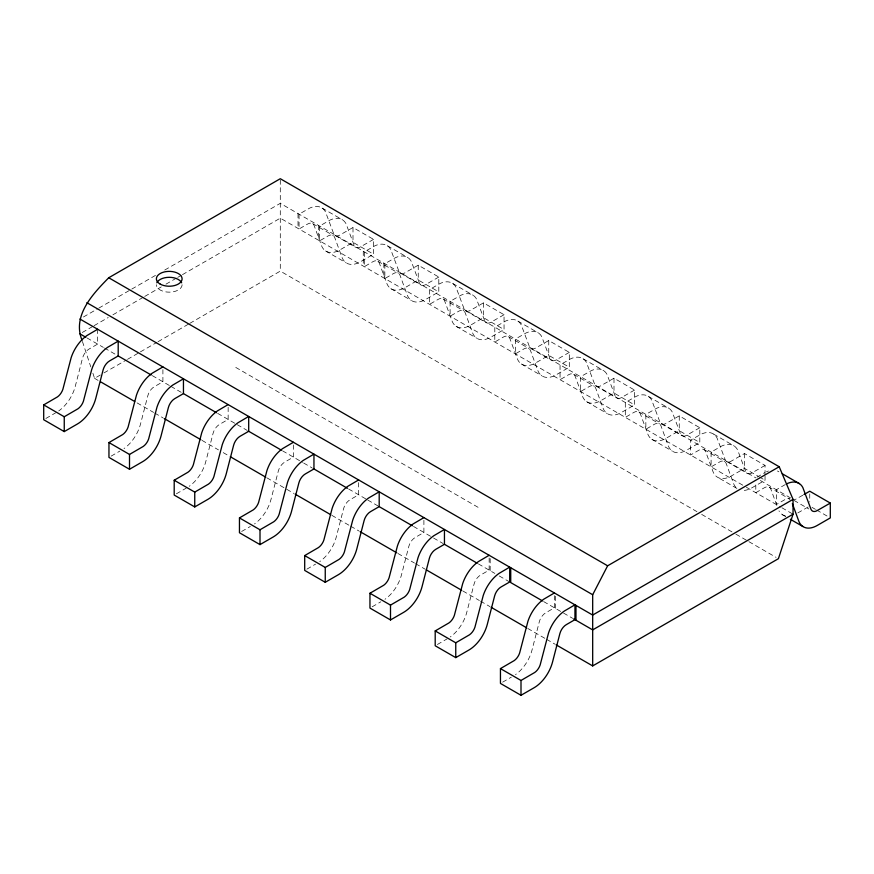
<?xml version="1.0" encoding="UTF-8"?>
<svg xmlns="http://www.w3.org/2000/svg" width="874" height="874" viewBox="0 0 874 874"><rect width="100%" height="100%" fill="white"/><g stroke="black" fill="none" stroke-linecap="round" stroke-linejoin="round"><path stroke-width="0.66" stroke-dasharray="4.37 3.28" d="M83.456 316.978L97.604 308.817M98.784 308.129L130.608 289.753M131.788 289.076L156.533 274.786M164.782 270.022L280.292 203.336L755.802 477.859M82.276 332.491L92.884 326.363M94.064 325.685L108.212 317.524M112.921 314.793L143.565 297.105M144.745 296.428L161.253 286.901M165.962 284.17L176.57 278.052M177.75 277.364L181.289 275.332M182.469 274.644L280.292 218.161L745.216 486.589M352.998 227.513L339.254 235.379A9.57 5.528 -60 0 1 333.835 234.101L325.51 211.923A27.837 16.071 -60 0 0 309.713 208.099L299.05 214.163L299.05 228.988L307.692 224.006A9.647 5.572 -60 0 1 314.137 225.558L321.457 245.485A27.749 16.027 -60 0 0 339.942 249.877L352.998 242.338L373.548 254.203L373.548 239.378L352.998 227.513L352.998 242.338M92.895 373.264L94.567 378.344L102.793 373.591M103.973 372.914L126.304 360.022M127.484 359.345L139.239 352.561M140.408 351.883L156.872 342.379M158.041 341.701L188.609 324.057M189.778 323.369L280.292 271.115L696.96 511.672M45.874 418.471L55.663 412.823M373.548 239.378L359.804 247.244A9.57 5.528 -60 0 1 354.385 245.965L346.06 223.788A27.837 16.071 -60 0 0 330.263 219.964L319.6 226.027L319.6 240.853L328.242 235.871A9.647 5.572 -60 0 1 334.687 237.422L342.007 257.349A27.749 16.027 -60 0 0 360.503 261.741L373.548 254.203M418.242 265.183L404.509 273.059A9.57 5.528 -60 0 1 399.09 271.77L390.754 249.593A27.837 16.071 -60 0 0 374.968 245.78L364.305 251.832L364.305 266.668L372.947 261.676A9.647 5.572 -60 0 1 379.382 263.227L386.701 283.154A27.749 16.027 -60 0 0 405.197 287.546L418.242 280.019L438.803 291.883L438.803 277.047L418.242 265.183L418.242 280.019M111.129 456.141L119.825 451.115M438.803 277.047L425.059 284.924A9.57 5.528 -60 0 1 419.64 283.635L411.315 261.457A27.837 16.071 -60 0 0 395.518 257.644L384.855 263.697L384.855 278.533L393.497 273.54A9.647 5.572 -60 0 1 399.942 275.091L407.262 295.019A27.749 16.027 -60 0 0 425.747 299.411L438.803 291.883M483.497 302.852L469.753 310.729A9.57 5.528 -60 0 1 464.334 309.44L456.01 287.273A27.837 16.071 -60 0 0 440.212 283.449L429.549 289.502L429.549 304.338L438.191 299.345A9.647 5.572 -60 0 1 444.637 300.907L451.956 320.824A27.749 16.027 -60 0 0 470.452 325.215L483.497 317.688L504.047 329.553L504.047 314.716L483.497 302.852L483.497 317.688M176.373 493.81L186.162 488.162M504.047 314.716L490.303 322.593A9.57 5.528 -60 0 1 484.895 321.304L476.559 299.137A27.837 16.071 -60 0 0 460.773 295.314L450.099 301.366L450.099 316.202L458.752 311.21A9.647 5.572 -60 0 1 465.187 312.772L472.506 332.688A27.749 16.027 -60 0 0 491.002 337.08L504.047 329.553M548.752 340.521L535.008 348.398A9.57 5.528 -60 0 1 529.589 347.109L521.265 324.942A27.837 16.071 -60 0 0 505.467 321.119L494.804 327.171L494.804 342.007L503.446 337.014A9.647 5.572 -60 0 1 509.892 338.577L517.211 358.493A27.749 16.027 -60 0 0 535.696 362.896L548.752 355.357L569.302 367.222L569.302 352.386L548.752 340.521L548.752 355.357M241.628 531.49L250.325 526.465M569.302 352.386L555.558 360.263A9.57 5.528 -60 0 1 550.139 358.974L541.814 336.807A27.837 16.071 -60 0 0 526.017 332.983L515.354 339.046L515.354 353.872L523.996 348.879A9.647 5.572 -60 0 1 530.442 350.441L537.761 370.368A27.749 16.027 -60 0 0 556.246 374.76L569.302 367.222M613.996 378.202L600.252 386.068A9.57 5.528 -60 0 1 594.844 384.779L586.509 362.612A27.837 16.071 -60 0 0 570.722 358.788L560.048 364.851L560.048 379.677L568.701 374.684A9.647 5.572 -60 0 1 575.136 376.246L582.455 396.173A27.749 16.027 -60 0 0 600.951 400.565L613.996 393.027L634.546 404.891L634.546 390.066L613.996 378.202L613.996 393.027M306.872 569.16L315.58 564.134M634.546 390.066L620.802 397.932A9.57 5.528 -60 0 1 615.394 396.654L607.059 374.476A27.837 16.071 -60 0 0 591.272 370.652L580.598 376.716L580.598 391.541L589.251 386.559A9.647 5.572 -60 0 1 595.686 388.111L603.005 408.038A27.749 16.027 -60 0 0 621.501 412.43L634.546 404.891M679.251 415.871L665.507 423.737A9.57 5.528 -60 0 1 660.089 422.459L651.764 400.281A27.837 16.071 -60 0 0 635.966 396.457L625.303 402.521L625.303 417.357L633.945 412.364A9.647 5.572 -60 0 1 640.391 413.915L647.71 433.843A27.749 16.027 -60 0 0 666.196 438.235L679.251 430.696L699.801 442.561L699.801 427.736L679.251 415.871L679.251 430.696M372.127 606.829L380.824 601.804M699.801 427.736L686.057 435.613A9.57 5.528 -60 0 1 680.638 434.323L672.314 412.146A27.837 16.071 -60 0 0 656.516 408.333L645.853 414.385L645.853 429.221L654.495 424.229A9.647 5.572 -60 0 1 660.941 425.78L668.26 445.707A27.749 16.027 -60 0 0 686.745 450.099L699.801 442.561M765.045 474.844L765.045 465.405L744.495 453.54L730.751 461.417A9.57 5.528 -60 0 1 725.344 460.128L717.008 437.95A27.837 16.071 -60 0 0 701.221 434.138L690.547 440.19L690.547 455.026L699.2 450.034A9.647 5.572 -60 0 1 705.635 451.596L712.955 471.512A27.749 16.027 -60 0 0 731.451 475.904L744.495 468.377L758.195 476.286M437.371 644.499L447.16 638.85M765.045 465.405L751.312 473.282A9.57 5.528 -60 0 1 745.893 471.993L737.558 449.815A27.837 16.071 -60 0 0 721.771 446.002L711.097 452.055L711.097 466.891L719.75 461.898A9.647 5.572 -60 0 1 726.185 463.46L733.505 483.377A27.749 16.027 -60 0 0 737.656 488.861L717.106 476.996M756.928 477.215L764.772 472.681M765.045 476.188L765.045 480.241L752.001 487.768A27.749 16.027 -60 0 1 742.387 490.412M785.333 484.546L776.352 489.724L776.352 504.56L784.994 499.567A9.647 5.572 -60 0 1 789.998 499.207L769.448 487.331M802.813 495.219L796.006 499.087A9.57 5.528 -60 0 1 794.007 499.633M502.626 682.168L511.323 677.153M797.787 512.951L809.75 506.046M322.124 208.088L342.674 219.953M387.379 245.758L407.929 257.622M452.623 283.427L473.173 295.292M517.878 321.108L538.428 332.972M583.122 358.777L603.672 370.642M648.377 396.446L668.927 408.311M713.632 434.116L734.182 445.98M759.342 476.942L765.045 480.241M812.033 507.368L815.453 509.345M816.6 510.001L828.017 516.589M760.369 480.503L791.942 498.726M335.004 235.401L355.554 247.266M400.259 273.07L420.809 284.935M465.503 310.74L486.053 322.604M530.758 348.42L551.308 360.285M596.002 386.089L616.552 397.954M661.257 423.759L681.807 435.623M726.502 461.428L747.051 473.293M794.04 500.42L808.887 508.996M312.695 223.635L333.245 235.499M377.95 261.304L398.5 273.169M443.194 298.974L463.744 310.838M508.45 336.654L528.999 348.518M573.694 374.323L594.254 386.188M638.949 411.993L659.499 423.857M704.204 449.662L724.754 461.527M746.396 487.266L780.81 507.128M781.924 507.772L793.046 514.196M325.609 250.969L346.159 262.834M390.853 288.639L411.403 300.503M456.108 326.308L476.658 338.172M521.352 363.977L541.913 375.842M586.607 401.647L607.157 413.511M651.862 439.327L672.412 451.192M782.361 514.666L785.781 516.643M701.68 514.404L734.728 533.479M735.908 534.167L747.718 540.973M748.898 541.662L776.046 557.339M235.772 367.419L480.591 508.766M87.007 337.943L103.35 347.382M104.498 348.038L117.061 355.292M152.305 375.645L169.753 385.707M170.889 386.374L181.169 392.306M217.659 413.369L236.537 424.272M237.28 424.698L247.156 430.401M282.542 450.831L302.601 462.412M303.671 463.034L312.04 467.863M348.606 488.981L367.484 499.873M367.779 500.048L379.196 506.636M413.489 526.432L433.034 537.718M433.548 538.013L442.987 543.464M478.384 563.894L494.859 573.41M499.305 575.988L509.695 581.986M543.661 601.585L572.667 618.333M94.567 378.344L98.106 380.387M137.065 402.881L153.584 412.419M154.764 413.096L163.034 417.87M201.981 440.365L218.5 449.902M223.231 452.623L227.95 455.354M266.898 477.838L294.046 493.515M331.814 515.321L349.524 525.547M350.703 526.224L358.963 530.999M397.921 553.482L414.44 563.02M415.62 563.708L425.07 569.16M462.838 590.966L479.367 600.504M480.547 601.181L489.986 606.632M527.754 628.45L545.463 638.665M546.643 639.353L554.903 644.116M776.833 505.445L770.89 489.265A9.647 5.572 -60 0 0 764.444 487.703L755.802 492.696L755.802 483.256M82.429 341.483L90.798 366.905M809.75 493.908L809.75 502.004M744.495 453.54L744.495 468.377M555.427 596.243L555.427 608.38M554.4 595.653L554.4 607.791L545.758 612.783A9.647 5.572 -60 0 0 539.313 621.775L531.993 650.147A27.749 16.027 -60 0 1 515.507 674.619M490.172 558.573L490.172 570.711M489.145 557.983L489.145 570.121L480.503 575.103A9.647 5.572 -60 0 0 474.058 584.105L466.738 612.477A27.749 16.027 -60 0 1 450.263 636.949M423.901 520.314L423.901 532.441L415.248 537.434A9.647 5.572 -60 0 0 408.813 546.436L401.494 574.808A27.749 16.027 -60 0 1 385.008 599.269M383.828 263.107L383.828 277.932M363.267 251.242L363.267 266.067M358.646 482.634L358.646 494.771L350.004 499.764A9.647 5.572 -60 0 0 343.558 508.755L336.239 537.139A27.749 16.027 -60 0 1 319.753 561.6M318.573 225.437L318.573 240.263M298.023 213.573L298.023 228.398M293.402 444.964L293.402 457.102L284.749 462.095A9.647 5.572 -60 0 0 278.314 471.086L270.995 499.458A27.749 16.027 -60 0 1 254.509 523.93M280.292 180L280.292 271.115M228.147 407.295L228.147 419.433L219.505 424.414A9.647 5.572 -60 0 0 213.059 433.417L205.74 461.789A27.749 16.027 -60 0 1 189.254 486.261M162.903 369.626L162.903 381.752L154.25 386.745A9.647 5.572 -60 0 0 147.815 395.747L140.495 424.119A27.749 16.027 -60 0 1 124.01 448.581M97.648 329.258L97.648 344.083L89.006 349.076A9.647 5.572 -60 0 0 82.56 358.067L75.24 386.45A27.749 16.027 -60 0 1 58.755 410.911M182.098 284.727A12.859 7.429 0 0 1 169.239 292.156A12.859 7.429 0 0 1 156.37 284.727M766.465 471.807A27.837 16.071 -60 0 1 768.465 471.01M777.423 470.999A27.837 16.071 -60 0 1 778.876 471.796M785.387 515.966A27.749 16.027 -60 0 1 778.974 510.886"/><path stroke-width="1.31" d="M82.014 340.204C72.061 315.656 92.917 293.861 108.737 277.757L280.292 178.711L779.193 466.738L793.046 499.371L793.046 514.196L778.406 558.694L592.681 665.922L556.082 644.804M592.681 665.922L592.681 594.735L607.627 565.795L779.193 466.738M97.648 329.258L86.985 335.507A27.837 16.071 -60 0 0 71.187 357.564L62.862 389.356A9.57 5.528 -60 0 1 57.444 396.905L43.7 404.891L43.7 419.728L64.25 431.592L77.305 424.054A27.749 16.027 -60 0 0 95.79 398.315L103.11 369.931A9.647 5.572 -60 0 1 109.556 360.94L118.198 355.947L151.136 374.968M43.7 404.891L64.25 416.756L77.994 408.77A9.57 5.528 -60 0 0 83.412 401.221L91.737 369.429A27.837 16.071 -60 0 1 107.535 347.371L118.198 341.122L118.198 355.947M162.903 366.927L152.229 373.187A27.837 16.071 -60 0 0 136.442 395.245L128.107 427.036A9.57 5.528 -60 0 1 122.688 434.575L108.955 442.561L108.955 457.397L129.505 469.262L142.549 461.723A27.749 16.027 -60 0 0 161.045 435.984L168.365 407.612A9.647 5.572 -60 0 1 174.8 398.61L183.453 393.617L216.479 412.692M108.955 442.561L129.505 454.436L143.249 446.439A9.57 5.528 -60 0 0 148.656 438.901L156.992 407.109A27.837 16.071 -60 0 1 172.779 385.052L183.453 378.792L183.453 393.617M228.147 404.596L217.484 410.856A27.837 16.071 -60 0 0 201.686 432.914L193.362 464.706A9.57 5.528 -60 0 1 187.943 472.244L174.199 480.241L174.199 495.066L194.749 506.931L207.804 499.404A27.749 16.027 -60 0 0 226.29 473.653L233.609 445.281A9.647 5.572 -60 0 1 240.055 436.29L248.697 431.297L248.697 416.461L238.034 422.721A27.837 16.071 -60 0 0 222.236 444.779L213.912 476.57A9.57 5.528 -60 0 1 208.493 484.109L194.749 492.106L174.199 480.241M293.402 442.266L282.728 448.526A27.837 16.071 -60 0 0 266.941 470.583L258.606 502.375A9.57 5.528 -60 0 1 253.198 509.913L239.454 517.911L239.454 532.747L260.004 544.611L273.049 537.073A27.749 16.027 -60 0 0 291.545 511.323L298.864 482.951A9.647 5.572 -60 0 1 305.299 473.959L313.952 468.967L313.952 454.13L303.278 460.39A27.837 16.071 -60 0 0 287.491 482.448L279.156 514.24A9.57 5.528 -60 0 1 273.748 521.778L260.004 529.775L239.454 517.911M358.646 479.935L347.983 486.195A27.837 16.071 -60 0 0 332.186 508.253L323.861 540.045A9.57 5.528 -60 0 1 318.442 547.583L304.698 555.58L304.698 570.416L325.248 582.281L338.304 574.742A27.749 16.027 -60 0 0 356.789 549.003L364.108 520.62A9.647 5.572 -60 0 1 370.554 511.629L379.196 506.636L412.309 525.755M304.698 555.58L325.248 567.444L338.992 559.447A9.57 5.528 -60 0 0 344.411 551.909L352.735 520.117A27.837 16.071 -60 0 1 368.533 498.06L379.196 491.811L379.196 506.636M423.901 517.616L413.227 523.876A27.837 16.071 -60 0 0 397.441 545.933L389.105 577.714A9.57 5.528 -60 0 1 383.697 585.263L369.953 593.249L369.953 608.086L390.503 619.95L403.548 612.412A27.749 16.027 -60 0 0 422.044 586.673L429.363 558.3A9.647 5.572 -60 0 1 435.809 549.298L444.451 544.305L444.451 529.48L433.788 535.74A27.837 16.071 -60 0 0 417.991 557.798L409.666 589.579A9.57 5.528 -60 0 1 404.247 597.128L390.503 605.114L369.953 593.249M489.145 555.285L478.482 561.545A27.837 16.071 -60 0 0 462.685 583.603L454.36 615.394A9.57 5.528 -60 0 1 448.941 622.933L435.197 630.93L435.197 645.755L455.758 657.619L468.803 650.092A27.749 16.027 -60 0 0 487.299 624.342L494.618 595.97A9.647 5.572 -60 0 1 501.053 586.967L509.695 581.986L509.695 567.15L499.032 573.41A27.837 16.071 -60 0 0 483.246 595.467L474.91 627.259A9.57 5.528 -60 0 1 469.491 634.797L455.758 642.794L435.197 630.93M554.4 592.954L543.737 599.214A27.837 16.071 -60 0 0 527.94 621.272L519.615 653.064A9.57 5.528 -60 0 1 514.196 660.602L500.452 668.599L500.452 683.424L521.002 695.289L534.058 687.762A27.749 16.027 -60 0 0 552.543 662.011L559.863 633.639A9.647 5.572 -60 0 1 566.308 624.648L574.95 619.655L574.95 604.819L564.287 611.079A27.837 16.071 -60 0 0 548.49 633.137L540.165 664.928A9.57 5.528 -60 0 1 534.746 672.467L521.002 680.464L500.452 668.599M793.046 499.371L592.681 615.056L79.916 319.021M803.971 494.553L809.75 491.21L830.3 503.074L830.3 517.911L817.245 525.449A27.749 16.027 -60 0 1 798.76 521.046L792.357 503.621M793.046 514.196L592.681 629.892L573.694 618.923M830.3 503.074L816.556 510.951A9.57 5.528 -60 0 1 811.138 509.662L802.813 487.495A27.837 16.071 -60 0 0 787.015 483.672M782.306 473.774L799.426 483.661M790.347 519.276L802.911 526.53M108.737 277.757L607.627 565.795M86.854 302.699L592.681 594.735M79.916 333.846L85.827 337.266M248.336 431.079L281.362 450.154M313.22 468.54L347.426 488.293M444.167 544.141L477.204 563.217M542.492 600.908L510.733 582.576L510.733 567.739M100.466 381.752L134.705 401.516M164.214 418.548L200.802 439.677M230.31 456.72L265.718 477.16M295.226 494.192L330.634 514.644M360.143 531.676L396.741 552.805M426.25 569.837L461.658 590.278M491.166 607.321L526.574 627.761M575.977 605.42L575.977 620.245M521.002 680.464L521.002 695.289M455.758 642.794L455.758 657.619M390.503 605.114L390.503 619.95M325.248 567.444L325.248 582.281M260.004 529.775L260.004 544.611M194.749 492.106L194.749 506.931M129.505 454.436L129.505 469.262M64.25 416.756L64.25 431.592M156.817 282.805A12.859 7.429 0 0 1 169.239 277.309A12.859 7.429 0 0 1 181.661 282.805M160.139 284.05A12.859 7.429 0 0 0 181.661 280.718A12.859 7.429 0 0 0 165.907 271.628A12.859 7.429 0 0 0 160.139 284.05"/></g></svg>
